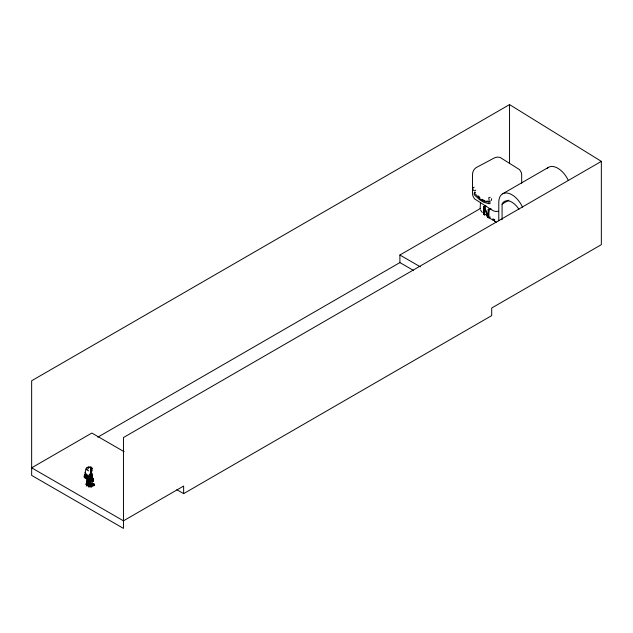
<?xml version="1.0" encoding="UTF-8"?>
<svg xmlns="http://www.w3.org/2000/svg" width="633" height="633" viewBox="0 0 633 633"><rect width="100%" height="100%" fill="white"/><g stroke="black" fill="none" stroke-linecap="round" stroke-linejoin="round"><path stroke-width="0.95" d="M90.812 483.414L89.103 484.395L90.923 484.569L90.598 483.992L89.577 483.889L89.49 483.375L89.103 484.395L90.962 485.74L90.551 479.189L89.419 481.626L90.598 481.737L90.843 481.08L89.411 481.626L89.134 485.566L90.962 485.74L91.31 483.549L90.812 483.414L90.551 479.189M89.775 476.008L89.649 476.839L90.804 475.644L91.769 477.812M87.75 477.076L87.924 479.695L87.267 481.61L86.919 477.084L85.067 472.851L86.135 468.349L87.338 467.47L89.902 467.083L89.696 467.518L89.237 467.146L87.631 469.29M87.227 482.14L87.354 479.964L89.079 483.074L88.96 484.166L87.235 484.49L86.666 482.259L87.615 482.781L87.235 484.49L89.079 483.074L88.391 481.935M90.796 476.111L90.843 475.391M485.835 205.401L483.652 206.564L484.649 207.189L488.106 215.885L487.996 217.198L493.139 220.165M489.625 208.629L488.17 209.396L487.996 217.198L484.522 208.51L484.649 207.189L486.104 206.413M87.947 479.11L87.615 482.781L88.58 482.599L88.913 480.487L87.789 480.692L87.354 479.956L87.615 482.781L86.666 482.259L87.235 484.49M90.543 474.006L92.022 474.845L90.891 475.969L91.54 477.163L91.959 476.886L91.358 476.095L90.044 475.486L90.543 474.006L92.022 474.845L91.5 476.736L92.323 481.935L93.439 481.199L93.304 478.714L90.891 475.969L90.543 474.006L92.022 474.845L92.062 477.472L90.424 479.141L90.598 480.194L91.097 481.547L92.323 481.935L93.431 479.774L90.424 479.141L91.5 476.736L91.176 477.606L93.304 478.714L91.927 479.624M90.487 472.962L91.468 472.827L91.92 470.675L91.049 469.172L90.076 475.731L87.781 477.583M91.453 477.591L91.524 476.942M90.883 470.548L91.049 469.172M485.875 214.183L484.419 214.951L483.652 214.468L484.649 207.189L484.625 208.771L487.932 215.449L487.996 217.198L488.106 215.885M86.61 474.481L85.732 474.386L84.434 475.32L84.197 477.203L85.392 478.208L86.302 474.323M484.467 208.336L484.649 207.189L484.522 208.51M86.903 477.78L87.267 481.61L87.742 477.773M89.941 474.608L91.033 475.217L91.959 474.908L92.133 473.998L91.548 473.563L90.321 473.753M480.479 202.655L480.146 208.534M91.643 469.203L91.635 468.08L90.598 467.534L91.12 468.333L91.872 468.032L91.445 470.153M88.485 485.456L86.824 485.827L86.61 483.066L88.77 481.167L88.873 482.947M89.206 485.297L89.49 484.221L88.493 486.785L91.215 486.967L94.633 485.179L93.391 483.422L91.049 483.905M85.629 475.185L85.851 474.386L84.434 475.32L85.898 476.562L87.307 475.628L85.684 477.361L84.221 476.111L85.851 474.386M89.664 480.961L89.411 481.626L90.59 481.737L90.835 481.072L90.139 482.568M89.134 485.566L89.49 483.375M90.923 484.569L91.31 483.549L91.342 484.72M89.49 484.221L88.493 486.785L94.159 484.063L90.424 484.19M89.577 483.889L90.59 481.737L90.598 483.992M86.666 482.259L87.354 483.39L88.58 482.599L88.193 481.966L88.913 480.487L87.797 480.692L88.739 478.967M91.279 469.71L91.714 468.887M91.358 476.095L91.856 475.169L91.207 474.252L90.772 475.692L91.785 475.818L91.326 475.668L92.062 477.472L91.081 477.021L90.891 475.969M475.747 190.201C473.864 192.867 470.928 187.146 474.188 187.218M491.422 200.4L491.619 198.691M86.824 485.827L86.61 483.066L88.921 483.841L86.824 485.827L85.946 484.134L87.789 482.243M93.478 479.767L92.102 480.676L90.424 479.141L91.603 477.329L91.081 477.021L91.959 476.886L91.54 477.163M86.634 476.222L86.033 478.05L89.846 480.218L91.136 479.379M85.898 476.562L84.221 476.111L85.392 478.208L86.492 477.013M85.946 484.134L87.164 482.979M86.808 467.906L88.652 467.13L88.082 466.964M85.59 474.505L84.434 475.32L86.183 474.766M85.392 478.208L86.531 477.448M90.424 479.141L91.801 478.231M90.828 476.079L89.657 476.839L89.846 480.218M509.541 104.595L31.65 380.765L31.65 475.399L123.459 528.405L123.459 437.538L601.35 161.368L509.541 104.595L509.541 163.29M502.634 193.825L548.534 167.318M97.822 437.158L399.898 262.592L399.898 255.02L480.645 208.36M502.088 219.77L502.088 204.087L508.885 200.163M88.525 476.625L90.084 475.731L91.073 471.83L90.63 470.928M176.844 489.697L183.641 493.629L491.706 315.598L491.706 308.026L601.35 244.662L601.35 161.368M490.528 202.924L489.008 203.731L484.126 202.41A22.606 10.239 54.6 0 1 479.695 199.727L474.236 194.782L474.236 192.962L475.644 192.218M474.236 192.962L480.447 199.173A16.418 7.905 56.5 0 0 482.67 200.582C485.036 201.777 488.178 202.663 490.528 200.962M491.121 208.724L488.937 209.879L488.17 214.967L488.937 217.792L490.393 217.016M494.713 219.501L493.091 220.363L493.091 218.591M91.856 475.169L90.044 475.486M87.101 484.672L88.921 483.841L89.316 485.266M90.946 467.059L89.696 467.518L90.946 467.059L91.69 467.716L91.832 469.093L91.587 468.27M87.354 483.39L89.079 483.074L88.193 481.966M498.337 211.272L495.489 211.462L492.988 210.654L474.568 198.881L472.914 196.048L472.527 194.086L472.527 174.74C472.416 171.519 474.252 168.346 477.235 167.033L494.666 157.775L497.277 157.087L500.086 157.411L519.646 169.707L521.299 172.54L521.679 174.502L521.679 183.206M88.857 485.677L94.633 485.179M91.097 481.547L93.439 481.199M94.159 484.063L93.399 484.15L93.391 483.422M488.929 201.215L486.571 201.128M88.272 483.034L89.079 483.074M90.369 467.898L91.097 467.945L91.832 469.267L91.92 470.675M85.621 474.426L86.618 474.639L85.898 474.687L85.463 473.658M86.412 474.964L85.067 472.851L86.737 474.869L90.084 475.731L90.384 472.898L92.133 473.998M495.789 221.827L494.61 221.321L494.61 219.548M91.5 476.736L91.959 476.886L91.081 477.021L91.635 477.749M92.102 480.653L90.598 480.194L92.323 481.935M490.243 197.235L488.676 197.836L489.206 200.242M89.103 484.395L89.522 484.546M485.028 200.756L483.517 200.131A16.418 10.12 68.2 0 1 482.03 199.26M88.636 470.857L86.112 469.409M91.872 468.032L90.598 467.534L91.097 467.945M91.635 468.08L90.092 467.328L90.883 468.278M399.898 255.02L420.304 266.802M399.898 262.592L413.499 270.441M124.139 451.701L91.832 433.051L31.65 467.827L123.459 520.832L183.641 486.057L183.641 493.629M488.17 209.396L488.937 209.879L488.937 217.792L488.201 216.146M484.411 208.146L483.652 206.564L483.652 214.468M494.61 221.321L496.201 222.318M91.603 477.329L93.304 478.714M482.314 212.506L480.415 209.887M479.846 197.472L478.421 195.977M91.326 476.119L91.658 476.965M484.411 208.542L483.652 206.564L484.419 209.238L484.419 214.951M488.185 215.679L488.937 217.792M91.548 473.563L91.959 474.908M90.859 485.369L91.215 486.967M91.025 472.194L91.176 472.993M89.293 479.07L89.419 481.626L89.332 479.925M86.737 474.869L86.95 477.591M498.788 220.87L498.788 202.315A18.547 10.706 60 0 1 507.856 193.144A18.547 10.706 60 0 1 522.518 207.11M489.008 201.769L489.008 203.731M547.062 168.497A18.547 10.706 60 0 1 568.418 180.611M502.088 204.087A15.073 8.704 60 0 1 518.933 209.294M488.32 217.372A5.483 3.03 62 0 1 486.136 215.141"/></g></svg>
